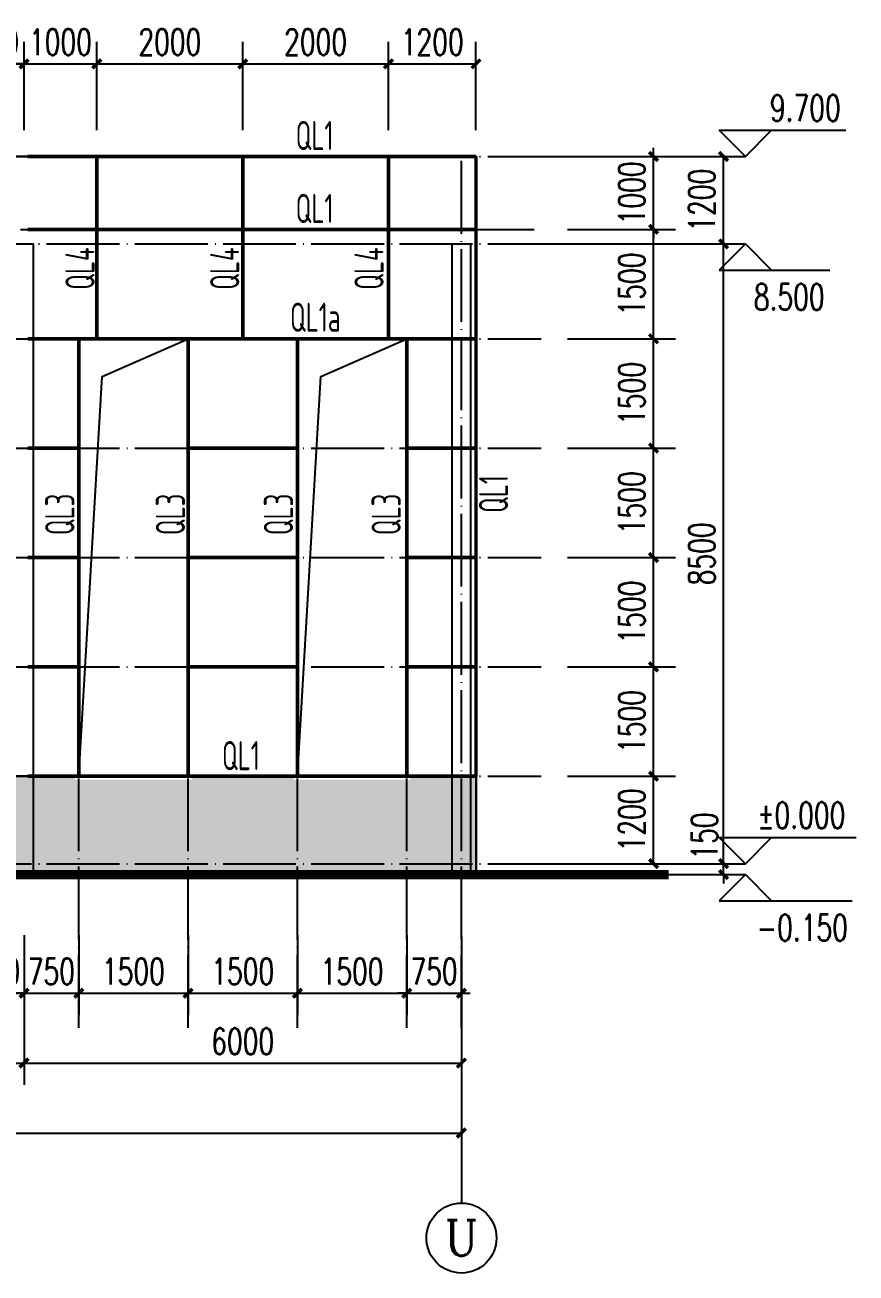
# Model space of a CAD drawing. Extents: x 14207793 to 14719554, y -1675802 to -1228715.
# Drawn here: x 14321788 to 14333189, y -1512872 to -1495755 of the extents above; entities that cross this region are included whole.
import ezdxf
from ezdxf.enums import TextEntityAlignment as Align

# ---------------------------------------------------------------- set-up
doc = ezdxf.new("R2010")
doc.units = 0
doc.header["$LTSCALE"] = 500
doc.header["$MEASUREMENT"] = 0
doc.linetypes.add('DOTE', pattern=[2.42, 2, -0.2, 0.02, -0.2])
doc.layers.get('0').update_dxf_attribs({"linetype": 'CONTINUOUS'})
doc.layers.get('DEFPOINTS').update_dxf_attribs({"color": 140, "linetype": 'CONTINUOUS'})
for name, color, linetype in [('AXIS', 3, 'CONTINUOUS'), ('AXIS_TEXT', 7, 'CONTINUOUS'), ('DIM_ELEV', 3, 'CONTINUOUS'), ('DOTE', 8, 'DOTE'), ('LAYER1', 150, 'CONTINUOUS'), ('PUB_DIM', 3, 'CONTINUOUS'), ('PUB_TEXT', 6, 'CONTINUOUS')]:
    doc.layers.add(name, color=color, linetype=linetype)
doc.styles.add('_TCH_AXIS', font='COMPLEX', dxfattribs={"bigfont": 'GBCBIG'})
doc.styles.add('_TCH_DIM', font='SIMPLEX', dxfattribs={"bigfont": 'GBCBIG'})
doc.styles.add('_TCH_DIM_T3', font='SIMPLEX', dxfattribs={"width": 0.705882, "bigfont": 'GBCBIG'})
doc.styles.add('TSSD_REIN', font='Tssdeng.shx', dxfattribs={"width": 0.65, "bigfont": 'hztxt.shx'})
doc.dimstyles.new('_TCH_ARCH&&120', dxfattribs={"dimtxt": 357, "dimasz": 120, "dimexe": 300, "dimexo": 360, "dimgap": 120, "dimtad": 1, "dimdec": 0, "dimzin": 0, "dimdsep": 46, "dimtxsty": '_TCH_DIM_T3', "dimblk": 'ARCHTICK', "dimcen": 0.09, "dimclrt": 7, "dimazin": 2, "dimtfac": 1, "dimtdec": 0, "dimtix": 1, "dimtmove": 2, "dimatfit": 3, "dimfxl": 0, "dimtolj": 1, "dimtzin": 0, "dimarcsym": 0})

# ---------------------------------------------------------------- blocks, each defined once
blk = doc.blocks.new('_ArchTick')
at = {"color": 0, "linetype": 'ByBlock', "const_width": 0.4}
blk.add_lwpolyline([(-0.5, -0.5), (0.5, 0.5)], dxfattribs=at)
blk = doc.blocks.new('*D188')
at = {"layer": 'DEFPOINTS', "color": 0}
for p in [(14328869, -1506058), (14330411, -1506058), (14328869, -1507258)]:
    blk.add_point(p, dxfattribs=at)
at = {"layer": 'PUB_DIM', "color": 0, "lineweight": -2}
for p, q in [((14329229, -1506058), (14330711, -1506058)), ((14330411, -1507258), (14330411, -1506058)), ((14329229, -1507258), (14330711, -1507258))]:
    blk.add_line(p, q, dxfattribs=at)
at = {"layer": 'PUB_DIM', "color": 0, "lineweight": -2, "xscale": 120, "yscale": 120, "zscale": 120}
for p, rotation in [((14330411, -1506058), 90), ((14330411, -1507258), 270)]:
    blk.add_blockref('_ArchTick', p, dxfattribs=dict(at, rotation=rotation))
at = {"layer": 'PUB_DIM', "color": 7, "insert": (14330112, -1506658), "char_height": 357, "attachment_point": 5, "rotation": 90, "style": '_TCH_DIM_T3'}
blk.add_mtext('\\A1;1200', dxfattribs=at)
blk = doc.blocks.new('*D189')
at = {"layer": 'DEFPOINTS', "color": 0}
for p in [(14328869, -1500058), (14330411, -1500058), (14328869, -1501558)]:
    blk.add_point(p, dxfattribs=at)
at = {"layer": 'PUB_DIM', "color": 0, "lineweight": -2}
for p, q in [((14329229, -1500058), (14330711, -1500058)), ((14330411, -1501558), (14330411, -1500058)), ((14329229, -1501558), (14330711, -1501558))]:
    blk.add_line(p, q, dxfattribs=at)
at = {"layer": 'PUB_DIM', "color": 0, "lineweight": -2, "xscale": 120, "yscale": 120, "zscale": 120}
for p, rotation in [((14330411, -1500058), 90), ((14330411, -1501558), 270)]:
    blk.add_blockref('_ArchTick', p, dxfattribs=dict(at, rotation=rotation))
at = {"layer": 'PUB_DIM', "color": 7, "insert": (14330112, -1500808), "char_height": 357, "attachment_point": 5, "rotation": 90, "style": '_TCH_DIM_T3'}
blk.add_mtext('\\A1;1500', dxfattribs=at)
blk = doc.blocks.new('*D190')
at = {"layer": 'DEFPOINTS', "color": 0}
for p in [(14328869, -1498558), (14330411, -1498558), (14328869, -1500058)]:
    blk.add_point(p, dxfattribs=at)
at = {"layer": 'PUB_DIM', "color": 0, "lineweight": -2}
for p, q in [((14329229, -1498558), (14330711, -1498558)), ((14330411, -1500058), (14330411, -1498558)), ((14329229, -1500058), (14330711, -1500058))]:
    blk.add_line(p, q, dxfattribs=at)
at = {"layer": 'PUB_DIM', "color": 0, "lineweight": -2, "xscale": 120, "yscale": 120, "zscale": 120}
for p, rotation in [((14330411, -1498558), 90), ((14330411, -1500058), 270)]:
    blk.add_blockref('_ArchTick', p, dxfattribs=dict(at, rotation=rotation))
at = {"layer": 'PUB_DIM', "color": 7, "insert": (14330112, -1499308), "char_height": 357, "attachment_point": 5, "rotation": 90, "style": '_TCH_DIM_T3'}
blk.add_mtext('\\A1;1500', dxfattribs=at)
blk = doc.blocks.new('*D191')
at = {"layer": 'DEFPOINTS', "color": 0}
for p in [(14328509, -1507258), (14331371, -1507258), (14328509, -1507408)]:
    blk.add_point(p, dxfattribs=at)
at = {"layer": 'PUB_DIM', "color": 0, "lineweight": -2}
for p, q in [((14331371, -1507258), (14331371, -1507138)), ((14328869, -1507258), (14331671, -1507258)), ((14331371, -1507408), (14331371, -1507258)), ((14328869, -1507408), (14331671, -1507408)), ((14331371, -1507408), (14331371, -1507528))]:
    blk.add_line(p, q, dxfattribs=at)
at = {"layer": 'PUB_DIM', "color": 0, "lineweight": -2, "xscale": 120, "yscale": 120, "zscale": 120}
for p, rotation in [((14331371, -1507258), 270), ((14331371, -1507408), 90)]:
    blk.add_blockref('_ArchTick', p, dxfattribs=dict(at, rotation=rotation))
at = {"layer": 'PUB_DIM', "color": 7, "insert": (14331108, -1506879), "char_height": 357, "attachment_point": 5, "rotation": 90, "style": '_TCH_DIM_T3'}
blk.add_mtext('\\A1;150', dxfattribs=at)
blk = doc.blocks.new('*D192')
at = {"layer": 'DEFPOINTS', "color": 0}
for p in [(14328509, -1498758), (14331371, -1498758), (14328509, -1507258)]:
    blk.add_point(p, dxfattribs=at)
at = {"layer": 'PUB_DIM', "color": 0, "lineweight": -2}
for p, q in [((14328869, -1498758), (14331671, -1498758)), ((14331371, -1507258), (14331371, -1498758)), ((14328869, -1507258), (14331671, -1507258))]:
    blk.add_line(p, q, dxfattribs=at)
at = {"layer": 'PUB_DIM', "color": 0, "lineweight": -2, "xscale": 120, "yscale": 120, "zscale": 120}
for p, rotation in [((14331371, -1498758), 90), ((14331371, -1507258), 270)]:
    blk.add_blockref('_ArchTick', p, dxfattribs=dict(at, rotation=rotation))
at = {"layer": 'PUB_DIM', "color": 7, "insert": (14331072, -1503008), "char_height": 357, "attachment_point": 5, "rotation": 90, "style": '_TCH_DIM_T3'}
blk.add_mtext('\\A1;8500', dxfattribs=at)
blk = doc.blocks.new('*D193')
at = {"layer": 'DEFPOINTS', "color": 0}
for p in [(14328509, -1497558), (14331371, -1497558), (14328509, -1498758)]:
    blk.add_point(p, dxfattribs=at)
at = {"layer": 'PUB_DIM', "color": 0, "lineweight": -2}
for p, q in [((14328869, -1497558), (14331671, -1497558)), ((14331371, -1498758), (14331371, -1497558)), ((14328869, -1498758), (14331671, -1498758))]:
    blk.add_line(p, q, dxfattribs=at)
at = {"layer": 'PUB_DIM', "color": 0, "lineweight": -2, "xscale": 120, "yscale": 120, "zscale": 120}
for p, rotation in [((14331371, -1497558), 90), ((14331371, -1498758), 270)]:
    blk.add_blockref('_ArchTick', p, dxfattribs=dict(at, rotation=rotation))
at = {"layer": 'PUB_DIM', "color": 7, "insert": (14331072, -1498158), "char_height": 357, "attachment_point": 5, "rotation": 90, "style": '_TCH_DIM_T3'}
blk.add_mtext('\\A1;1200', dxfattribs=at)
blk = doc.blocks.new('*D333')
at = {"layer": 'AXIS', "color": 0, "lineweight": -2}
for p, q in [((14217375, -1509819), (14217375, -1511252)), ((14327775, -1509872), (14327775, -1511252)), ((14217375, -1510952), (14327775, -1510952))]:
    blk.add_line(p, q, dxfattribs=at)
at = {"layer": 'DEFPOINTS', "color": 0}
for p in [(14217375, -1509459), (14327775, -1509512), (14327775, -1510952)]:
    blk.add_point(p, dxfattribs=at)
at = {"layer": 'AXIS', "color": 0, "lineweight": -2, "xscale": 120, "yscale": 120, "zscale": 120, "rotation": 180}
blk.add_blockref('_ArchTick', (14217375, -1510952), dxfattribs=at)
at = {"layer": 'AXIS', "color": 0, "lineweight": -2, "xscale": 120, "yscale": 120, "zscale": 120}
blk.add_blockref('_ArchTick', (14327775, -1510952), dxfattribs=at)
at = {"layer": 'AXIS', "color": 7, "insert": (14272575, -1510654), "char_height": 357, "attachment_point": 5, "style": '_TCH_DIM_T3'}
blk.add_mtext('\\A1;110400', dxfattribs=at)
blk = doc.blocks.new('*D347')
at = {"layer": 'DEFPOINTS', "color": 0}
for p in [(14328869, -1497558), (14330411, -1497558), (14328869, -1498558)]:
    blk.add_point(p, dxfattribs=at)
at = {"layer": 'PUB_DIM', "color": 0, "lineweight": -2}
for p, q in [((14330411, -1497558), (14330411, -1497438)), ((14329229, -1497558), (14330711, -1497558)), ((14330411, -1498558), (14330411, -1497558)), ((14329229, -1498558), (14330711, -1498558)), ((14330411, -1498558), (14330411, -1498678))]:
    blk.add_line(p, q, dxfattribs=at)
at = {"layer": 'PUB_DIM', "color": 0, "lineweight": -2, "xscale": 120, "yscale": 120, "zscale": 120}
for p, rotation in [((14330411, -1497558), 270), ((14330411, -1498558), 90)]:
    blk.add_blockref('_ArchTick', p, dxfattribs=dict(at, rotation=rotation))
at = {"layer": 'PUB_DIM', "color": 7, "insert": (14330112, -1498058), "char_height": 357, "attachment_point": 5, "rotation": 90, "style": '_TCH_DIM_T3'}
blk.add_mtext('\\A1;1000', dxfattribs=at)
blk = doc.blocks.new('*D348')
at = {"layer": 'DEFPOINTS', "color": 0}
for p in [(14328869, -1501558), (14330411, -1501558), (14328869, -1503058)]:
    blk.add_point(p, dxfattribs=at)
at = {"layer": 'PUB_DIM', "color": 0, "lineweight": -2}
for p, q in [((14329229, -1501558), (14330711, -1501558)), ((14330411, -1503058), (14330411, -1501558)), ((14329229, -1503058), (14330711, -1503058))]:
    blk.add_line(p, q, dxfattribs=at)
at = {"layer": 'PUB_DIM', "color": 0, "lineweight": -2, "xscale": 120, "yscale": 120, "zscale": 120}
for p, rotation in [((14330411, -1501558), 90), ((14330411, -1503058), 270)]:
    blk.add_blockref('_ArchTick', p, dxfattribs=dict(at, rotation=rotation))
at = {"layer": 'PUB_DIM', "color": 7, "insert": (14330112, -1502308), "char_height": 357, "attachment_point": 5, "rotation": 90, "style": '_TCH_DIM_T3'}
blk.add_mtext('\\A1;1500', dxfattribs=at)
blk = doc.blocks.new('*D349')
at = {"layer": 'DEFPOINTS', "color": 0}
for p in [(14328869, -1503058), (14330411, -1503058), (14328869, -1504558)]:
    blk.add_point(p, dxfattribs=at)
at = {"layer": 'PUB_DIM', "color": 0, "lineweight": -2}
for p, q in [((14329229, -1503058), (14330711, -1503058)), ((14330411, -1504558), (14330411, -1503058)), ((14329229, -1504558), (14330711, -1504558))]:
    blk.add_line(p, q, dxfattribs=at)
at = {"layer": 'PUB_DIM', "color": 0, "lineweight": -2, "xscale": 120, "yscale": 120, "zscale": 120}
for p, rotation in [((14330411, -1503058), 90), ((14330411, -1504558), 270)]:
    blk.add_blockref('_ArchTick', p, dxfattribs=dict(at, rotation=rotation))
at = {"layer": 'PUB_DIM', "color": 7, "insert": (14330112, -1503808), "char_height": 357, "attachment_point": 5, "rotation": 90, "style": '_TCH_DIM_T3'}
blk.add_mtext('\\A1;1500', dxfattribs=at)
blk = doc.blocks.new('*D350')
at = {"layer": 'DEFPOINTS', "color": 0}
for p in [(14328869, -1504558), (14330411, -1504558), (14328869, -1506058)]:
    blk.add_point(p, dxfattribs=at)
at = {"layer": 'PUB_DIM', "color": 0, "lineweight": -2}
for p, q in [((14329229, -1504558), (14330711, -1504558)), ((14330411, -1506058), (14330411, -1504558)), ((14329229, -1506058), (14330711, -1506058))]:
    blk.add_line(p, q, dxfattribs=at)
at = {"layer": 'PUB_DIM', "color": 0, "lineweight": -2, "xscale": 120, "yscale": 120, "zscale": 120}
for p, rotation in [((14330411, -1504558), 90), ((14330411, -1506058), 270)]:
    blk.add_blockref('_ArchTick', p, dxfattribs=dict(at, rotation=rotation))
at = {"layer": 'PUB_DIM', "color": 7, "insert": (14330112, -1505308), "char_height": 357, "attachment_point": 5, "rotation": 90, "style": '_TCH_DIM_T3'}
blk.add_mtext('\\A1;1500', dxfattribs=at)
blk = doc.blocks.new('*D366')
at = {"layer": 'AXIS', "color": 0, "lineweight": -2}
for p, q in [((14315775, -1508626), (14315775, -1510293)), ((14321775, -1509073), (14321775, -1510293)), ((14315775, -1509993), (14321775, -1509993))]:
    blk.add_line(p, q, dxfattribs=at)
at = {"layer": 'DEFPOINTS', "color": 0}
for p in [(14315775, -1508266), (14321775, -1508713), (14321775, -1509993)]:
    blk.add_point(p, dxfattribs=at)
at = {"layer": 'AXIS', "color": 0, "lineweight": -2, "xscale": 120, "yscale": 120, "zscale": 120, "rotation": 180}
blk.add_blockref('_ArchTick', (14315775, -1509993), dxfattribs=at)
at = {"layer": 'AXIS', "color": 0, "lineweight": -2, "xscale": 120, "yscale": 120, "zscale": 120}
blk.add_blockref('_ArchTick', (14321775, -1509993), dxfattribs=at)
at = {"layer": 'AXIS', "color": 7, "insert": (14318775, -1509694), "char_height": 357, "attachment_point": 5, "style": '_TCH_DIM_T3'}
blk.add_mtext('\\A1;6000', dxfattribs=at)
blk = doc.blocks.new('*D367')
at = {"layer": 'AXIS', "color": 0, "lineweight": -2}
for p, q in [((14321775, -1508626), (14321775, -1510293)), ((14327775, -1509073), (14327775, -1510293)), ((14321775, -1509993), (14327775, -1509993))]:
    blk.add_line(p, q, dxfattribs=at)
at = {"layer": 'DEFPOINTS', "color": 0}
for p in [(14321775, -1508266), (14327775, -1508713), (14327775, -1509993)]:
    blk.add_point(p, dxfattribs=at)
at = {"layer": 'AXIS', "color": 0, "lineweight": -2, "xscale": 120, "yscale": 120, "zscale": 120, "rotation": 180}
blk.add_blockref('_ArchTick', (14321775, -1509993), dxfattribs=at)
at = {"layer": 'AXIS', "color": 0, "lineweight": -2, "xscale": 120, "yscale": 120, "zscale": 120}
blk.add_blockref('_ArchTick', (14327775, -1509993), dxfattribs=at)
at = {"layer": 'AXIS', "color": 7, "insert": (14324775, -1509694), "char_height": 357, "attachment_point": 5, "style": '_TCH_DIM_T3'}
blk.add_mtext('\\A1;6000', dxfattribs=at)
blk = doc.blocks.new('*D428')
at = {"layer": 'AXIS', "color": 0, "lineweight": -2}
for p, q in [((14321025, -1508238), (14321025, -1509334)), ((14321775, -1508258), (14321775, -1509334)), ((14321025, -1509034), (14320905, -1509034)), ((14321025, -1509034), (14321775, -1509034)), ((14321775, -1509034), (14321895, -1509034))]:
    blk.add_line(p, q, dxfattribs=at)
at = {"layer": 'DEFPOINTS', "color": 0}
for p in [(14321025, -1507878), (14321775, -1507898), (14321775, -1509034)]:
    blk.add_point(p, dxfattribs=at)
at = {"layer": 'AXIS', "color": 0, "lineweight": -2, "xscale": 120, "yscale": 120, "zscale": 120}
blk.add_blockref('_ArchTick', (14321025, -1509034), dxfattribs=at)
at = {"layer": 'AXIS', "color": 0, "lineweight": -2, "xscale": 120, "yscale": 120, "zscale": 120, "rotation": 180}
blk.add_blockref('_ArchTick', (14321775, -1509034), dxfattribs=at)
at = {"layer": 'AXIS', "color": 7, "insert": (14321400, -1508735), "char_height": 357, "attachment_point": 5, "style": '_TCH_DIM_T3'}
blk.add_mtext('\\A1;750', dxfattribs=at)
blk = doc.blocks.new('*D429')
at = {"layer": 'AXIS', "color": 0, "lineweight": -2}
for p, q in [((14322525, -1508238), (14322525, -1509334)), ((14324025, -1508258), (14324025, -1509334)), ((14322525, -1509034), (14324025, -1509034))]:
    blk.add_line(p, q, dxfattribs=at)
at = {"layer": 'DEFPOINTS', "color": 0}
for p in [(14322525, -1507878), (14324025, -1507898), (14324025, -1509034)]:
    blk.add_point(p, dxfattribs=at)
at = {"layer": 'AXIS', "color": 0, "lineweight": -2, "xscale": 120, "yscale": 120, "zscale": 120, "rotation": 180}
blk.add_blockref('_ArchTick', (14322525, -1509034), dxfattribs=at)
at = {"layer": 'AXIS', "color": 0, "lineweight": -2, "xscale": 120, "yscale": 120, "zscale": 120}
blk.add_blockref('_ArchTick', (14324025, -1509034), dxfattribs=at)
at = {"layer": 'AXIS', "color": 7, "insert": (14323275, -1508735), "char_height": 357, "attachment_point": 5, "style": '_TCH_DIM_T3'}
blk.add_mtext('\\A1;1500', dxfattribs=at)
blk = doc.blocks.new('*D430')
at = {"layer": 'AXIS', "color": 0, "lineweight": -2}
for p, q in [((14324025, -1508238), (14324025, -1509334)), ((14325525, -1508258), (14325525, -1509334)), ((14324025, -1509034), (14325525, -1509034))]:
    blk.add_line(p, q, dxfattribs=at)
at = {"layer": 'DEFPOINTS', "color": 0}
for p in [(14324025, -1507878), (14325525, -1507898), (14325525, -1509034)]:
    blk.add_point(p, dxfattribs=at)
at = {"layer": 'AXIS', "color": 0, "lineweight": -2, "xscale": 120, "yscale": 120, "zscale": 120, "rotation": 180}
blk.add_blockref('_ArchTick', (14324025, -1509034), dxfattribs=at)
at = {"layer": 'AXIS', "color": 0, "lineweight": -2, "xscale": 120, "yscale": 120, "zscale": 120}
blk.add_blockref('_ArchTick', (14325525, -1509034), dxfattribs=at)
at = {"layer": 'AXIS', "color": 7, "insert": (14324775, -1508735), "char_height": 357, "attachment_point": 5, "style": '_TCH_DIM_T3'}
blk.add_mtext('\\A1;1500', dxfattribs=at)
blk = doc.blocks.new('*D431')
at = {"layer": 'AXIS', "color": 0, "lineweight": -2}
for p, q in [((14325525, -1508238), (14325525, -1509334)), ((14327025, -1508258), (14327025, -1509334)), ((14325525, -1509034), (14327025, -1509034))]:
    blk.add_line(p, q, dxfattribs=at)
at = {"layer": 'DEFPOINTS', "color": 0}
for p in [(14325525, -1507878), (14327025, -1507898), (14327025, -1509034)]:
    blk.add_point(p, dxfattribs=at)
at = {"layer": 'AXIS', "color": 0, "lineweight": -2, "xscale": 120, "yscale": 120, "zscale": 120, "rotation": 180}
blk.add_blockref('_ArchTick', (14325525, -1509034), dxfattribs=at)
at = {"layer": 'AXIS', "color": 0, "lineweight": -2, "xscale": 120, "yscale": 120, "zscale": 120}
blk.add_blockref('_ArchTick', (14327025, -1509034), dxfattribs=at)
at = {"layer": 'AXIS', "color": 7, "insert": (14326275, -1508735), "char_height": 357, "attachment_point": 5, "style": '_TCH_DIM_T3'}
blk.add_mtext('\\A1;1500', dxfattribs=at)
blk = doc.blocks.new('*D432')
at = {"layer": 'AXIS', "color": 0, "lineweight": -2}
for p, q in [((14327025, -1508238), (14327025, -1509334)), ((14327775, -1508258), (14327775, -1509334)), ((14327025, -1509034), (14326905, -1509034)), ((14327025, -1509034), (14327775, -1509034)), ((14327775, -1509034), (14327895, -1509034))]:
    blk.add_line(p, q, dxfattribs=at)
at = {"layer": 'DEFPOINTS', "color": 0}
for p in [(14327025, -1507878), (14327775, -1507898), (14327775, -1509034)]:
    blk.add_point(p, dxfattribs=at)
at = {"layer": 'AXIS', "color": 0, "lineweight": -2, "xscale": 120, "yscale": 120, "zscale": 120}
blk.add_blockref('_ArchTick', (14327025, -1509034), dxfattribs=at)
at = {"layer": 'AXIS', "color": 0, "lineweight": -2, "xscale": 120, "yscale": 120, "zscale": 120, "rotation": 180}
blk.add_blockref('_ArchTick', (14327775, -1509034), dxfattribs=at)
at = {"layer": 'AXIS', "color": 7, "insert": (14327400, -1508735), "char_height": 357, "attachment_point": 5, "style": '_TCH_DIM_T3'}
blk.add_mtext('\\A1;750', dxfattribs=at)
blk = doc.blocks.new('*D433')
at = {"layer": 'AXIS', "color": 0, "lineweight": -2}
for p, q in [((14321775, -1508238), (14321775, -1509334)), ((14322525, -1508258), (14322525, -1509334)), ((14321775, -1509034), (14321655, -1509034)), ((14321775, -1509034), (14322525, -1509034)), ((14322525, -1509034), (14322645, -1509034))]:
    blk.add_line(p, q, dxfattribs=at)
at = {"layer": 'DEFPOINTS', "color": 0}
for p in [(14321775, -1507878), (14322525, -1507898), (14322525, -1509034)]:
    blk.add_point(p, dxfattribs=at)
at = {"layer": 'AXIS', "color": 0, "lineweight": -2, "xscale": 120, "yscale": 120, "zscale": 120}
blk.add_blockref('_ArchTick', (14321775, -1509034), dxfattribs=at)
at = {"layer": 'AXIS', "color": 0, "lineweight": -2, "xscale": 120, "yscale": 120, "zscale": 120, "rotation": 180}
blk.add_blockref('_ArchTick', (14322525, -1509034), dxfattribs=at)
at = {"layer": 'AXIS', "color": 7, "insert": (14322150, -1508735), "char_height": 357, "attachment_point": 5, "style": '_TCH_DIM_T3'}
blk.add_mtext('\\A1;750', dxfattribs=at)
blk = doc.blocks.new('*D1118')
at = {"layer": 'DEFPOINTS', "color": 0}
for p in [(14321775, -1496288), (14320775, -1497558), (14321775, -1497558)]:
    blk.add_point(p, dxfattribs=at)
at = {"layer": 'PUB_DIM', "color": 0, "lineweight": -2}
for p, q in [((14320775, -1497198), (14320775, -1495988)), ((14321775, -1497198), (14321775, -1495988)), ((14320775, -1496288), (14320655, -1496288)), ((14320775, -1496288), (14321775, -1496288)), ((14321775, -1496288), (14321895, -1496288))]:
    blk.add_line(p, q, dxfattribs=at)
at = {"layer": 'PUB_DIM', "color": 0, "lineweight": -2, "xscale": 120, "yscale": 120, "zscale": 120}
blk.add_blockref('_ArchTick', (14320775, -1496288), dxfattribs=at)
at = {"layer": 'PUB_DIM', "color": 0, "lineweight": -2, "xscale": 120, "yscale": 120, "zscale": 120, "rotation": 180}
blk.add_blockref('_ArchTick', (14321775, -1496288), dxfattribs=at)
at = {"layer": 'PUB_DIM', "color": 7, "insert": (14321275, -1495989), "char_height": 357, "attachment_point": 5, "style": '_TCH_DIM_T3'}
blk.add_mtext('\\A1;1000', dxfattribs=at)
blk = doc.blocks.new('*D1119')
at = {"layer": 'DEFPOINTS', "color": 0}
for p in [(14322775, -1496288), (14321775, -1497558), (14322775, -1497558)]:
    blk.add_point(p, dxfattribs=at)
at = {"layer": 'PUB_DIM', "color": 0, "lineweight": -2}
for p, q in [((14321775, -1497198), (14321775, -1495988)), ((14322775, -1497198), (14322775, -1495988)), ((14321775, -1496288), (14321655, -1496288)), ((14321775, -1496288), (14322775, -1496288)), ((14322775, -1496288), (14322895, -1496288))]:
    blk.add_line(p, q, dxfattribs=at)
at = {"layer": 'PUB_DIM', "color": 0, "lineweight": -2, "xscale": 120, "yscale": 120, "zscale": 120}
blk.add_blockref('_ArchTick', (14321775, -1496288), dxfattribs=at)
at = {"layer": 'PUB_DIM', "color": 0, "lineweight": -2, "xscale": 120, "yscale": 120, "zscale": 120, "rotation": 180}
blk.add_blockref('_ArchTick', (14322775, -1496288), dxfattribs=at)
at = {"layer": 'PUB_DIM', "color": 7, "insert": (14322275, -1495989), "char_height": 357, "attachment_point": 5, "style": '_TCH_DIM_T3'}
blk.add_mtext('\\A1;1000', dxfattribs=at)
blk = doc.blocks.new('*D1120')
at = {"layer": 'DEFPOINTS', "color": 0}
for p in [(14324775, -1496288), (14322775, -1497558), (14324775, -1497558)]:
    blk.add_point(p, dxfattribs=at)
at = {"layer": 'PUB_DIM', "color": 0, "lineweight": -2}
for p, q in [((14322775, -1497198), (14322775, -1495988)), ((14324775, -1497198), (14324775, -1495988)), ((14322775, -1496288), (14324775, -1496288))]:
    blk.add_line(p, q, dxfattribs=at)
at = {"layer": 'PUB_DIM', "color": 0, "lineweight": -2, "xscale": 120, "yscale": 120, "zscale": 120, "rotation": 180}
blk.add_blockref('_ArchTick', (14322775, -1496288), dxfattribs=at)
at = {"layer": 'PUB_DIM', "color": 0, "lineweight": -2, "xscale": 120, "yscale": 120, "zscale": 120}
blk.add_blockref('_ArchTick', (14324775, -1496288), dxfattribs=at)
at = {"layer": 'PUB_DIM', "color": 7, "insert": (14323775, -1495989), "char_height": 357, "attachment_point": 5, "style": '_TCH_DIM_T3'}
blk.add_mtext('\\A1;2000', dxfattribs=at)
blk = doc.blocks.new('*D1121')
at = {"layer": 'DEFPOINTS', "color": 0}
for p in [(14326775, -1496288), (14324775, -1497558), (14326775, -1497558)]:
    blk.add_point(p, dxfattribs=at)
at = {"layer": 'PUB_DIM', "color": 0, "lineweight": -2}
for p, q in [((14324775, -1497198), (14324775, -1495988)), ((14326775, -1497198), (14326775, -1495988)), ((14324775, -1496288), (14326775, -1496288))]:
    blk.add_line(p, q, dxfattribs=at)
at = {"layer": 'PUB_DIM', "color": 0, "lineweight": -2, "xscale": 120, "yscale": 120, "zscale": 120, "rotation": 180}
blk.add_blockref('_ArchTick', (14324775, -1496288), dxfattribs=at)
at = {"layer": 'PUB_DIM', "color": 0, "lineweight": -2, "xscale": 120, "yscale": 120, "zscale": 120}
blk.add_blockref('_ArchTick', (14326775, -1496288), dxfattribs=at)
at = {"layer": 'PUB_DIM', "color": 7, "insert": (14325775, -1495989), "char_height": 357, "attachment_point": 5, "style": '_TCH_DIM_T3'}
blk.add_mtext('\\A1;2000', dxfattribs=at)
blk = doc.blocks.new('*D1122')
at = {"layer": 'DEFPOINTS', "color": 0}
for p in [(14327975, -1496288), (14326775, -1497558), (14327975, -1497558)]:
    blk.add_point(p, dxfattribs=at)
at = {"layer": 'PUB_DIM', "color": 0, "lineweight": -2}
for p, q in [((14326775, -1497198), (14326775, -1495988)), ((14327975, -1497198), (14327975, -1495988)), ((14326775, -1496288), (14327975, -1496288))]:
    blk.add_line(p, q, dxfattribs=at)
at = {"layer": 'PUB_DIM', "color": 0, "lineweight": -2, "xscale": 120, "yscale": 120, "zscale": 120, "rotation": 180}
blk.add_blockref('_ArchTick', (14326775, -1496288), dxfattribs=at)
at = {"layer": 'PUB_DIM', "color": 0, "lineweight": -2, "xscale": 120, "yscale": 120, "zscale": 120}
blk.add_blockref('_ArchTick', (14327975, -1496288), dxfattribs=at)
at = {"layer": 'PUB_DIM', "color": 7, "insert": (14327375, -1495989), "char_height": 357, "attachment_point": 5, "style": '_TCH_DIM_T3'}
blk.add_mtext('\\A1;1200', dxfattribs=at)

msp = doc.modelspace()

# ---------------------------------------------------------------- hatches: boundary and pattern name
h = msp.add_hatch()
h.set_pattern_fill('AR-B816', color=146, scale=300)
h.set_pattern_definition([(0, (14093877.68, -1387538.93), (0, 363.9312), []), (90, (14093877.68, -1387538.93), (-363.9312, 363.9312), [363.9312, -363.9312])])
h.paths.add_polyline_path([(14327975.29, -1507408), (14327975.29, -1506058), (14327075.29, -1506058), (14327075.29, -1506108), (14325475.29, -1506108), (14325475.29, -1506058), (14324075.29, -1506058), (14324075.29, -1506108), (14322475.29, -1506108), (14322475.29, -1506058), (14321075.29, -1506058), (14321075.29, -1506108), (14319475.29, -1506108), (14319475.29, -1506058), (14318075.29, -1506058), (14318075.29, -1506108), (14316475.29, -1506108), (14316475.29, -1506058), (14315075.29, -1506058), (14315075.29, -1506108), (14313475.29, -1506108), (14313475.29, -1506058), (14312075.29, -1506058), (14312075.29, -1506108), (14310475.29, -1506108), (14310475.29, -1506058), (14309075.29, -1506058), (14309075.29, -1506108), (14307475.29, -1506108), (14307475.29, -1506058), (14306075.29, -1506058), (14306075.29, -1506108), (14304475.29, -1506108), (14304475.29, -1506058), (14303075.29, -1506058), (14303075.29, -1506108), (14301475.29, -1506108), (14301475.29, -1506058), (14300075.29, -1506058), (14300075.29, -1506108), (14298475.29, -1506108), (14298475.29, -1506058), (14297075.29, -1506058), (14297075.29, -1506108), (14295475.29, -1506108), (14295475.29, -1506058), (14294075.29, -1506058), (14294075.29, -1506108), (14292475.29, -1506108), (14292475.29, -1506058), (14291075.29, -1506058), (14291075.29, -1506108), (14289475.29, -1506108), (14289475.29, -1506058), (14288075.29, -1506058), (14288075.29, -1506108), (14286475.29, -1506108), (14286475.29, -1506058), (14285075.29, -1506058), (14285075.29, -1506108), (14283475.29, -1506108), (14283475.29, -1506058), (14282075.29, -1506058), (14282075.29, -1506108), (14280475.29, -1506108), (14280475.29, -1506058), (14279075.29, -1506058), (14279075.29, -1506108), (14277475.29, -1506108), (14277475.29, -1506058), (14276075.29, -1506058), (14276075.29, -1506108), (14274475.29, -1506108), (14274475.29, -1506058), (14273075.29, -1506058), (14273075.29, -1506108), (14271475.29, -1506108), (14271475.29, -1506058), (14270075.29, -1506058), (14270075.29, -1506108), (14268475.29, -1506108), (14268475.29, -1506058), (14267075.29, -1506058), (14267075.29, -1506108), (14265475.29, -1506108), (14265475.29, -1506058), (14264075.29, -1506058), (14264075.29, -1506108), (14262475.29, -1506108), (14262475.29, -1506058), (14261075.29, -1506058), (14261075.29, -1506108), (14259475.29, -1506108), (14259475.29, -1506058), (14258075.29, -1506058), (14258075.29, -1506108), (14256475.29, -1506108), (14256475.29, -1506058), (14255075.29, -1506058), (14255075.29, -1506108), (14253475.29, -1506108), (14253475.29, -1506058), (14252075.29, -1506058), (14252075.29, -1506108), (14250475.29, -1506108), (14250475.29, -1506058), (14249075.29, -1506058), (14249075.29, -1506108), (14247475.29, -1506108), (14247475.29, -1506058), (14246075.29, -1506058), (14246075.29, -1506108), (14244475.29, -1506108), (14244475.29, -1506058), (14243075.29, -1506058), (14243075.29, -1506108), (14241475.29, -1506108), (14241475.29, -1506058), (14240075.29, -1506058), (14240075.29, -1506108), (14238475.29, -1506108), (14238475.29, -1506058), (14237075.29, -1506058), (14237075.29, -1506108), (14235475.29, -1506108), (14235475.29, -1506058), (14234075.29, -1506058), (14234075.29, -1506108), (14232475.29, -1506108), (14232475.29, -1506058), (14231075.29, -1506058), (14231075.29, -1506108), (14229475.29, -1506108), (14229475.29, -1506058), (14228075.29, -1506058), (14228075.29, -1506108), (14226475.29, -1506108), (14226475.29, -1506058), (14225175.29, -1506058), (14225175.29, -1506108), (14223575.29, -1506108), (14223575.29, -1506058), (14222375.29, -1506058), (14222375.29, -1506108), (14220775.29, -1506108), (14220775.29, -1506058), (14219575.29, -1506058), (14219575.29, -1506108), (14217975.29, -1506108), (14217975.29, -1506058), (14217175.29, -1506058), (14217175.29, -1507408)])

# ---------------------------------------------------------------- linework, layer by layer
for p, q in [((14327975.29, -1497558), (14217175.29, -1497558)), ((14327975.29, -1497558), (14327975.29, -1507408)), ((14327975.29, -1506058), (14217175.29, -1506058))]:
    msp.add_line(p, q)
msp.add_lwpolyline([(14327975.29, -1507408), (14327975.29, -1497558), (14225575.29, -1497558), (14225575.29, -1497558)])
at = {"color": 3, "const_width": 50}
for points in [[(14321825.29, -1497558), (14327975.29, -1497558)], [(14322775.29, -1497558), (14322775.29, -1500058)], [(14324775.29, -1497558), (14324775.29, -1500058)], [(14326775.29, -1497558), (14326775.29, -1500058)], [(14327975.29, -1497558), (14327975.29, -1506058)], [(14321825.29, -1498558), (14327975.29, -1498558)], [(14321825.29, -1500058), (14327975.29, -1500058)], [(14322525.29, -1500058), (14322525.29, -1506058)], [(14324025.29, -1500058), (14324025.29, -1506058)], [(14325525.29, -1500058), (14325525.29, -1506058)], [(14327025.29, -1500058), (14327025.29, -1506058)], [(14321825.29, -1501558), (14322525.29, -1501558)], [(14324025.29, -1501558), (14325525.29, -1501558)], [(14327025.29, -1501558), (14327975.29, -1501558)], [(14321825.29, -1503058), (14322525.29, -1503058)], [(14324025.29, -1503058), (14325525.29, -1503058)], [(14327025.29, -1503058), (14327975.29, -1503058)], [(14321825.29, -1504558), (14322525.29, -1504558)], [(14324025.29, -1504558), (14325525.29, -1504558)], [(14327025.29, -1504558), (14327975.29, -1504558)], [(14321825.29, -1506058), (14327975.29, -1506058)]]:
    msp.add_lwpolyline(points, dxfattribs=at)
for points in [[(14321650.29, -1498758), (14321900.29, -1498758), (14321900.29, -1507408), (14321650.29, -1507408)], [(14327650.29, -1498758), (14327900.29, -1498758), (14327900.29, -1507408), (14327650.29, -1507408)]]:
    msp.add_lwpolyline(points, close=True)
at = {"color": 6}
for points in [[(14322525.29, -1506058), (14322845.15, -1500575.5), (14324025.29, -1500058)], [(14325525.29, -1506058), (14325845.15, -1500575.5), (14327025.29, -1500058)]]:
    msp.add_lwpolyline(points, dxfattribs=at)
at = {"const_width": 130}
msp.add_lwpolyline([(14214615.15, -1507408), (14330617.65, -1507408)], dxfattribs=at)
at = {"layer": 'AXIS'}
msp.add_line((14327775.29, -1509512.5), (14327775.29, -1511912.5), dxfattribs=at)
msp.add_circle((14327775.29, -1512392.5), 480, dxfattribs=at)
at = {"layer": 'DIM_ELEV'}
for p, q in [((14331670.57, -1497558), (14331310.57, -1497198)), ((14331310.57, -1497198), (14333050.57, -1497198)), ((14331670.57, -1497558), (14332030.57, -1497198)), ((14331670.57, -1498758), (14331310.57, -1499118)), ((14331670.57, -1498758), (14332030.57, -1499118)), ((14331310.57, -1499118), (14332829.77, -1499118)), ((14331670.57, -1507258), (14331310.57, -1506898)), ((14331310.57, -1506898), (14333188.57, -1506898)), ((14331670.57, -1507258), (14332030.57, -1506898)), ((14331670.57, -1507408), (14331310.57, -1507768)), ((14331670.57, -1507408), (14332030.57, -1507768)), ((14331310.57, -1507768), (14333133.37, -1507768))]:
    msp.add_line(p, q, dxfattribs=at)
at = {"layer": 'DOTE'}
for p, q in [((14216815.29, -1497558), (14328868.79, -1497558)), ((14322775.29, -1500058), (14322775.29, -1497558)), ((14324775.29, -1500071.81), (14324775.29, -1497558)), ((14326775.29, -1500058), (14326775.29, -1497558)), ((14327775.29, -1509508), (14327775.29, -1497558)), ((14216455.29, -1498558), (14328868.79, -1498558)), ((14216815.29, -1498758), (14328868.79, -1498758)), ((14216815.29, -1500058), (14328868.79, -1500058)), ((14322525.29, -1509508), (14322525.29, -1500058)), ((14324025.29, -1509508), (14324025.29, -1500058)), ((14325525.29, -1509508), (14325525.29, -1500058)), ((14327025.29, -1509508), (14327025.29, -1500058)), ((14216815.29, -1501558), (14328868.79, -1501558)), ((14216815.29, -1503058), (14328868.79, -1503058)), ((14216815.29, -1504558), (14328868.79, -1504558)), ((14216815.29, -1506058), (14328868.79, -1506058)), ((14216815.29, -1507258), (14328868.79, -1507258))]:
    msp.add_line(p, q, dxfattribs=at)

# ---------------------------------------------------------------- texts
at = {"layer": 'AXIS_TEXT', "style": '_TCH_AXIS'}
msp.add_text('U', height=486.62, dxfattribs=at).set_placement((14327543.56, -1512635.81), (14328007.01, -1512635.81), align=Align.FIT)
at = {"layer": 'LAYER1', "color": 3, "style": 'TSSD_REIN', "width": 0.65}
for s, p in [('QL1', (14325500.46, -1497470.83)), ('QL1', (14325500.46, -1498470.83)), ('QL1a', (14325422.96, -1499963.33)), ('QL1', (14324490.17, -1505975.83))]:
    msp.add_text(s, height=400, dxfattribs=at).set_placement(p)
for s, p in [('QL4', (14322742.79, -1499387.5)), ('QL4', (14324727.79, -1499387.5)), ('QL4', (14326707.79, -1499387.5)), ('QL1', (14328415.46, -1502447.83)), ('QL3', (14322465.46, -1502752.83)), ('QL3', (14323982.96, -1502752.83)), ('QL3', (14325465.46, -1502752.83)), ('QL3', (14326942.96, -1502752.83))]:
    msp.add_text(s, height=400, rotation=90, dxfattribs=at).set_placement(p)
at = {"layer": 'PUB_TEXT', "style": '_TCH_DIM', "width": 0.705882}
for s, p in [('9.700', (14332006.57, -1497072)), ('8.500', (14331785.77, -1499664)), ('%%P0.000', (14331832.57, -1506772)), ('-0.150', (14331825.37, -1508314))]:
    msp.add_text(s, height=357, dxfattribs=at).set_placement(p)

# ---------------------------------------------------------------- dimensions: what is measured, and where the dimension line sits
at = {"layer": 'AXIS'}
for base, p1, p2, picture, middle in [((14321775.29, -1509033.5), (14321025.29, -1507878.5), (14321775.29, -1507898), '*D428', (14321400.29, -1508735)), ((14322525.29, -1509033.5), (14321775.29, -1507878.5), (14322525.29, -1507898), '*D433', (14322150.29, -1508735)), ((14324025.29, -1509033.5), (14322525.29, -1507878.5), (14324025.29, -1507898), '*D429', (14323275.29, -1508735)), ((14325525.29, -1509033.5), (14324025.29, -1507878.5), (14325525.29, -1507898), '*D430', (14324775.29, -1508735)), ((14327025.29, -1509033.5), (14325525.29, -1507878.5), (14327025.29, -1507898), '*D431', (14326275.29, -1508735)), ((14327775.29, -1509033.5), (14327025.29, -1507878.5), (14327775.29, -1507898), '*D432', (14327400.29, -1508735)), ((14321775.29, -1509993), (14315775.29, -1508265.5), (14321775.29, -1508713), '*D366', (14318775.29, -1509694.5)), ((14327775.29, -1509993), (14321775.29, -1508265.5), (14327775.29, -1508713), '*D367', (14324775.29, -1509694.5)), ((14327775.29, -1510952.5), (14217375.29, -1509459.25), (14327775.29, -1509512.5), '*D333', (14272575.29, -1510654))]:
    dim = msp.add_linear_dim(base=base, p1=p1, p2=p2, dimstyle='_TCH_ARCH&&120', dxfattribs=at)
    dim.commit()
    dim.dimension.update_dxf_attribs({"geometry": picture, "text_midpoint": middle})
at = {"layer": 'PUB_DIM'}
for base, p1, p2, picture, middle in [((14321775.29, -1496287.5), (14320775.29, -1497558), (14321775.29, -1497558), '*D1118', (14321275.29, -1495989)), ((14322775.29, -1496287.5), (14321775.29, -1497558), (14322775.29, -1497558), '*D1119', (14322275.29, -1495989)), ((14324775.29, -1496287.5), (14322775.29, -1497558), (14324775.29, -1497558), '*D1120', (14323775.29, -1495989)), ((14326775.29, -1496287.5), (14324775.29, -1497558), (14326775.29, -1497558), '*D1121', (14325775.29, -1495989)), ((14327975.29, -1496287.5), (14326775.29, -1497558), (14327975.29, -1497558), '*D1122', (14327375.29, -1495989))]:
    dim = msp.add_linear_dim(base=base, p1=p1, p2=p2, dimstyle='_TCH_ARCH&&120', dxfattribs=at)
    dim.commit()
    dim.dimension.update_dxf_attribs({"geometry": picture, "text_midpoint": middle})
dim = msp.add_linear_dim(base=(14330410.57, -1497558), p1=(14328868.79, -1498558), p2=(14328868.79, -1497558), angle=90, dimstyle='_TCH_ARCH&&120', dxfattribs=at)
dim.commit()
dim.dimension.update_dxf_attribs({"geometry": '*D347', "text_midpoint": (14330112.07, -1498058)})
for p1, p2, distance, picture, middle in [((14328508.79, -1498758), (14328508.79, -1497558), -2861.78, '*D193', (14331072.07, -1498158)), ((14328868.79, -1500058), (14328868.79, -1498558), -1541.78, '*D190', (14330112.07, -1499308)), ((14328508.79, -1507258), (14328508.79, -1498758), -2861.78, '*D192', (14331072.07, -1503008)), ((14328868.79, -1501558), (14328868.79, -1500058), -1541.78, '*D189', (14330112.07, -1500808)), ((14328868.79, -1503058), (14328868.79, -1501558), -1541.78, '*D348', (14330112.07, -1502308)), ((14328868.79, -1504558), (14328868.79, -1503058), -1541.78, '*D349', (14330112.07, -1503808)), ((14328868.79, -1506058), (14328868.79, -1504558), -1541.78, '*D350', (14330112.07, -1505308)), ((14328868.79, -1507258), (14328868.79, -1506058), -1541.78, '*D188', (14330112.07, -1506658))]:
    dim = msp.add_aligned_dim(p1=p1, p2=p2, distance=distance, dimstyle='_TCH_ARCH&&120', dxfattribs=at)
    dim.commit()
    dim.dimension.update_dxf_attribs({"geometry": picture, "text_midpoint": middle})
dim = msp.add_linear_dim(base=(14331370.57, -1507258), p1=(14328508.79, -1507408), p2=(14328508.79, -1507258), angle=90, dimstyle='_TCH_ARCH&&120', dxfattribs=at)
dim.commit()
dim.dimension.update_dxf_attribs({"geometry": '*D191', "text_midpoint": (14331107.6, -1506879.04), "dimtype": 161})

doc.saveas('drawing.dxf')
